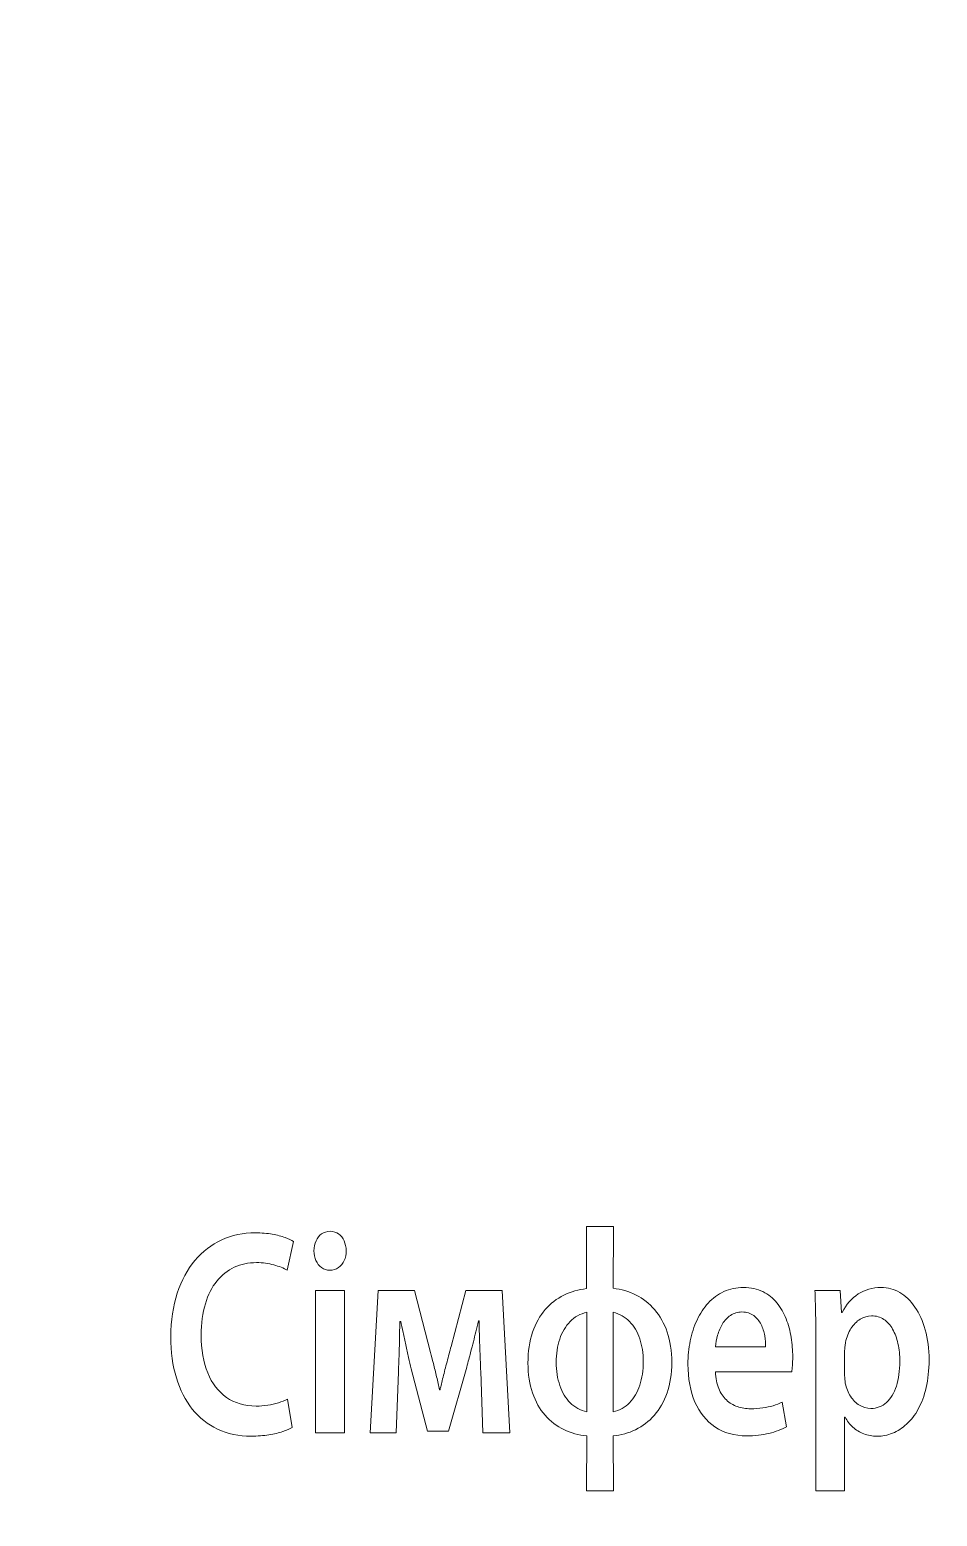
# Model space of a CAD drawing. Header units: millimetres. Extents: x -294 to 263, y -189 to 182.
# Drawn here: x 78.69 to 100.31, y -160.36 to -124.95 of the extents above; entities that cross this region are included whole.
import ezdxf

# ---------------------------------------------------------------- set-up
doc = ezdxf.new("R2010")
doc.units = ezdxf.units.MM
doc.header["$MEASUREMENT"] = 0
doc.layers.add('layer 1', color=7, linetype='Continuous')

msp = doc.modelspace()

# ---------------------------------------------------------------- linework, layer by layer
at = {"layer": 'layer 1', "color": 53, "lineweight": 9}
msp.add_open_spline([(67.0821, -107.373), (67.0821, -107.373), (67.5924, -106.9578), (67.5924, -106.9578), (67.5924, -106.9578), (67.5924, -106.9578), (66.5064, -103.6681), (66.5064, -103.6681), (66.5064, -103.6681), (66.5064, -103.6681), (68.2, -102.9972), (68.2, -102.9972), (68.2, -102.9972), (68.2, -102.9972), (69.6039, -104.1797), (69.6039, -104.1797), (69.6039, -104.1797), (69.6039, -104.1797), (76.4075, -104.3391), (76.4075, -104.3391), (76.4075, -104.3391), (76.4075, -104.3391), (78.1619, -105.9358), (78.1619, -105.9358), (78.1619, -105.9358), (78.1619, -105.9358), (80.8793, -107.7252), (80.8793, -107.7252), (80.8793, -107.7252), (80.8793, -107.7252), (85.9879, -110.055), (85.9879, -110.055), (85.9879, -110.055), (85.9879, -110.055), (92.2145, -110.4076), (92.2145, -110.4076), (92.2145, -110.4076), (92.2145, -110.4076), (94.738, -114.5917), (94.738, -114.5917), (94.738, -114.5917), (94.738, -114.5917), (96.6539, -114.5271), (96.6539, -114.5271), (96.6539, -114.5271), (96.6539, -114.5271), (98.6013, -112.9945), (98.6013, -112.9945), (98.6013, -112.9945), (98.6013, -112.9945), (99.2094, -112.8342), (99.2094, -112.8342), (99.2094, -112.8342), (99.4966, -113.5065), (100.7093, -114.0482), (100.8711, -114.5917), (100.8711, -114.5917), (100.9969, -115.1967), (100.5823, -115.8358), (100.5203, -116.4447), (100.5203, -116.4447), (100.4861, -116.8912), (100.7743, -117.4326), (100.5203, -117.7853), (100.5203, -117.7853), (100.2313, -118.1686), (99.5921, -118.039), (99.1766, -118.2952), (99.1766, -118.2952), (98.1241, -118.9657), (93.813, -123.6923), (97.4843, -122.3191), (97.4843, -122.3191), (97.9635, -122.1601), (98.2843, -121.6495), (98.6654, -121.3303), (98.6654, -121.3303), (99.6236, -120.4665), (103.4253, -116.3156), (104.8933, -116.9533), (104.8933, -116.9533), (105.4996, -117.2091), (102.4976, -119.2865), (102.3706, -119.4763), (102.3706, -119.4763), (102.0528, -120.0195), (101.6674, -121.01), (102.2109, -121.3303), (102.2109, -121.3303), (102.8495, -121.7122), (104.734, -119.4763), (105.5646, -120.3066), (105.5646, -120.3066), (106.0435, -120.786), (106.0435, -121.6495), (105.8838, -122.3191), (105.8838, -122.3191), (105.7236, -123.0541), (104.734, -123.4378), (104.734, -124.1707), (104.734, -124.1707), (104.734, -125.8326), (108.1515, -123.2445), (108.406, -123.1502), (108.406, -123.1502), (108.7591, -123.0868), (109.396, -123.5007), (109.2678, -123.8521), (109.2678, -123.8521), (108.9809, -124.4597), (107.9909, -124.4597), (107.5783, -125.0023), (107.5783, -125.0023), (107.3841, -125.2878), (107.2248, -126.0561), (107.5783, -126.0238), (107.5783, -126.0238), (108.1515, -125.992), (110.4485, -123.7573), (110.259, -125.672), (110.259, -125.672), (110.2271, -126.088), (109.2056, -126.535), (109.5881, -126.6947), (109.5881, -126.6947), (110.4188, -127.0457), (111.4399, -126.215), (112.2719, -126.535), (112.2719, -126.535), (112.8781, -126.7253), (113.069, -127.5246), (113.4526, -128.037), (113.4526, -128.037), (114.4104, -129.2803), (118.8816, -134.6473), (117.8284, -136.1153), (117.8284, -136.1153), (117.1561, -137.0102), (115.6244, -136.8505), (114.7931, -137.6166), (114.7931, -137.6166), (114.3803, -137.9998), (114.5383, -138.7672), (114.285, -139.2783), (114.285, -139.2783), (114.0909, -139.7887), (113.3575, -140.1065), (113.4526, -140.6496), (113.4526, -140.6496), (113.5146, -141.066), (114.1869, -141.3532), (114.6343, -141.3222), (114.6343, -141.3222), (116.7095, -141.0337), (115.6873, -138.3508), (115.8169, -138.4463), (115.8169, -138.4463), (117.1243, -139.5647), (117.2845, -142.7902), (119.488, -142.472), (119.488, -142.472), (119.9355, -142.438), (120.065, -141.6727), (120.5099, -141.6413), (120.5099, -141.6413), (121.1511, -141.6093), (121.8514, -141.8958), (122.363, -142.3105), (122.363, -142.3105), (122.7458, -142.6308), (122.586, -143.4612), (123.0339, -143.6532), (123.0339, -143.6532), (124.2789, -144.2281), (125.8438, -143.8755), (127.0569, -144.4817), (127.0569, -144.4817), (127.5999, -144.7703), (127.3433, -145.8891), (127.8871, -146.1758), (127.8871, -146.1758), (128.2376, -146.3658), (128.3669, -145.4731), (128.7498, -145.344), (128.7498, -145.344), (129.0693, -145.2177), (129.4198, -145.632), (129.7398, -145.505), (129.7398, -145.505), (131.753, -144.7066), (128.9423, -143.8755), (128.3979, -143.4926), (128.3979, -143.4926), (127.761, -143.0452), (127.0896, -142.5667), (126.5466, -141.9913), (126.5466, -141.9913), (125.9716, -141.3222), (125.684, -140.4273), (125.0463, -139.7887), (125.0463, -139.7887), (124.8543, -139.598), (124.3749, -139.8525), (124.2138, -139.6281), (124.2138, -139.6281), (122.9365, -138.064), (122.0439, -136.211), (120.8299, -134.5827), (120.8299, -134.5827), (120.1921, -133.6882), (119.3605, -132.9226), (118.6578, -132.0596), (118.6578, -132.0596), (116.6458, -129.6321), (114.6989, -127.1405), (112.9406, -124.5231), (112.9406, -124.5231), (112.8131, -124.331), (112.5259, -123.819), (112.1745, -123.1816), (112.1745, -123.1816), (112.1745, -123.1816), (112.5259, -122.9887), (112.5259, -122.9887), (112.5259, -122.9887), (112.5259, -122.9887), (113.2924, -123.4378), (113.2924, -123.4378), (113.2924, -123.4378), (114.0268, -124.5545), (114.8251, -125.6401), (115.6244, -126.6947), (115.6244, -126.6947), (116.8379, -128.2916), (118.3076, -129.6321), (119.488, -131.2285), (119.488, -131.2285), (122.5538, -135.2851), (124.9808, -140.5867), (129.7398, -142.9815), (129.7398, -142.9815), (132.8378, -144.5158), (133.6685, -142.9186), (136.4766, -141.8006), (136.4766, -141.8006), (136.9573, -141.6093), (137.629, -141.864), (137.9791, -141.4811), (137.9791, -141.4811), (139.0334, -140.3623), (141.0139, -133.7193), (142.8664, -134.0723), (142.8664, -134.0723), (144.2075, -134.3583), (142.4509, -136.4353), (142.6735, -136.9456), (142.6735, -136.9456), (143.2501, -138.1596), (146.4743, -139.2137), (147.7198, -139.1165), (147.7198, -139.1165), (149.7313, -138.9585), (149.8273, -135.86), (150.7523, -134.5827), (150.7523, -134.5827), (150.977, -134.265), (151.5515, -134.5827), (151.9348, -134.423), (151.9348, -134.423), (152.4774, -134.1352), (152.7969, -133.3701), (153.4348, -133.2413), (153.4348, -133.2413), (154.9061, -132.9532), (156.4694, -133.4325), (157.9719, -133.2413), (157.9719, -133.2413), (158.3543, -133.2086), (158.5774, -132.4756), (158.9607, -132.5703), (158.9607, -132.5703), (159.8869, -132.7956), (160.461, -133.7528), (161.3248, -134.0723), (161.3248, -134.0723), (161.9627, -134.3273), (163.1438, -133.6577), (164.0082, -133.9113), (164.0082, -133.9113), (164.5813, -134.0723), (164.9647, -134.6792), (165.5413, -134.7428), (165.5413, -134.7428), (166.1458, -134.839), (166.7534, -134.296), (167.3607, -134.423), (167.3607, -134.423), (167.712, -134.4871), (167.8085, -134.997), (168.0308, -135.2532), (168.0308, -135.2532), (168.5419, -135.8281), (169.149, -136.211), (169.3408, -136.6916), (169.3408, -136.6916), (169.3408, -136.6916), (169.1797, -137.5838), (169.1797, -137.5838), (169.1797, -137.5838), (169.0845, -137.744), (168.9257, -137.9352), (168.7332, -138.1277), (168.7332, -138.1277), (167.296, -139.4062), (164.6464, -137.0421), (163.8475, -138.7986), (163.8475, -138.7986), (163.5922, -139.3086), (164.9647, -139.7887), (164.6799, -140.2986), (164.6799, -140.2986), (164.3587, -140.9381), (163.1438, -140.4273), (162.6659, -140.9703), (162.6659, -140.9703), (162.0259, -141.7037), (163.0492, -143.0757), (163.0159, -143.8112), (163.0159, -143.8112), (162.9854, -144.4516), (162.5057, -145.0261), (162.5057, -145.6638), (162.5057, -145.6638), (162.5057, -146.7503), (162.6357, -147.8687), (163.0159, -148.8587), (163.0159, -148.8587), (163.2089, -149.432), (164.3587, -149.624), (164.1984, -150.1985), (164.1984, -150.1985), (163.8475, -151.4142), (162.8889, -152.4671), (161.8343, -153.0738), (161.8343, -153.0738), (161.1337, -153.4576), (160.2388, -152.6573), (159.4714, -152.881), (159.4714, -152.881), (158.6424, -153.1376), (158.1631, -154.1905), (157.3005, -154.4148), (157.3005, -154.4148), (156.4694, -154.6047), (155.6085, -154.1595), (154.7783, -154.0638), (154.7783, -154.0638), (153.979, -153.9997), (150.4021, -153.5846), (149.7313, -153.9041), (149.7313, -153.9041), (149.0306, -154.2555), (148.773, -155.2447), (148.0715, -155.5956), (148.0715, -155.5956), (147.2404, -155.9483), (146.2194, -155.6607), (145.3555, -155.9165), (145.3555, -155.9165), (144.7824, -156.1068), (144.3363, -157.2881), (143.8534, -156.9388), (143.8534, -156.9388), (143.0573, -156.3307), (143.4724, -154.8622), (142.8664, -154.0638), (142.8664, -154.0638), (141.525, -152.3387), (136.1593, -150.9345), (134.1159, -151.381), (134.1159, -151.381), (132.9015, -151.6682), (128.143, -154.7343), (128.9099, -156.2675), (128.9099, -156.2675), (129.133, -156.6826), (130.154, -156.6197), (130.0916, -157.0968), (130.0916, -157.0968), (130.027, -157.5775), (129.1011, -157.2881), (128.7498, -157.608), (128.7498, -157.608), (127.6951, -158.5662), (128.7841, -159.4593), (128.5581, -159.7806), (128.5581, -159.7806), (127.8561, -160.8335), (126.3545, -157.4805), (124.535, -159.4593), (124.535, -159.4593), (124.1501, -159.8762), (124.3749, -160.6418), (124.0223, -161.1211), (124.0223, -161.1211), (123.353, -162.1431), (121.3729, -162.3028), (121.0215, -162.9733), (121.0215, -162.9733), (120.6064, -163.7717), (121.1175, -164.795), (120.8299, -165.6571), (120.8299, -165.6571), (120.4143, -166.9653), (119.3938, -168.532), (117.8284, -167.669), (117.8284, -167.669), (117.4446, -167.4773), (117.638, -166.7737), (117.3168, -166.5187), (117.3168, -166.5187), (117.0299, -166.2621), (114.8251, -165.5911), (114.4754, -165.6571), (114.4754, -165.6571), (113.6129, -165.8168), (112.9105, -166.4227), (112.1113, -166.6785), (112.1113, -166.6785), (111.5058, -166.8697), (110.8649, -166.8387), (110.259, -166.999), (110.259, -166.999), (109.7479, -167.1573), (109.2678, -167.4773), (108.7591, -167.669), (108.7591, -167.669), (108.0869, -167.9247), (107.3523, -168.02), (106.7459, -168.3391), (106.7459, -168.3391), (106.0435, -168.6896), (105.5969, -169.3932), (104.8933, -169.6796), (104.8933, -169.6796), (102.4034, -170.798), (99.6571, -170.8298), (97.4843, -172.8745), (97.4843, -172.8745), (97.0371, -173.3202), (97.4523, -174.1182), (97.3253, -174.7253), (97.3253, -174.7253), (96.9093, -176.5771), (95.8236, -177.2171), (95.1523, -178.782), (95.1523, -178.782), (94.8328, -179.484), (95.281, -180.6328), (94.6424, -181.1135), (94.6424, -181.1135), (94.0353, -181.5605), (93.1744, -180.6015), (92.4703, -180.7943), (92.4703, -180.7943), (92.3428, -180.7943), (92.565, -182.6147), (91.7994, -183.1246), (91.7994, -183.1246), (91.0018, -183.6366), (89.9153, -183.3493), (89.0855, -183.7963), (89.0855, -183.7963), (88.8624, -183.9561), (89.244, -184.4031), (89.0855, -184.6581), (89.0855, -184.6581), (88.6711, -185.2971), (88.1265, -185.9676), (87.4245, -186.3186), (87.4245, -186.3186), (87.0089, -186.5421), (86.4354, -185.9051), (86.0826, -186.1592), (86.0826, -186.1592), (85.6046, -186.478), (85.9229, -187.5007), (85.4139, -187.6596), (85.4139, -187.6596), (84.8368, -187.8521), (84.4544, -186.7023), (83.8795, -186.8293), (83.8795, -186.8293), (83.4338, -186.9568), (83.8473, -188.0106), (83.4006, -188.1721), (83.4006, -188.1721), (82.442, -188.5226), (81.3569, -188.0428), (80.3668, -188.1721), (80.3668, -188.1721), (79.44, -188.2672), (78.5788, -188.713), (77.6853, -188.8417), (77.6853, -188.8417), (74.5864, -189.2568), (71.9676, -188.2672), (70.4669, -185.4875), (70.4669, -185.4875), (70.2451, -185.071), (70.531, -184.3695), (70.1151, -184.1477), (70.1151, -184.1477), (68.7745, -183.445), (67.0506, -184.4992), (66.0908, -184.1477), (66.0908, -184.1477), (65.58, -183.9561), (65.3255, -183.3178), (64.9091, -182.9656), (64.9091, -182.9656), (64.4953, -182.6466), (63.8566, -182.551), (63.5685, -182.1336), (63.5685, -182.1336), (63.0888, -181.4335), (62.5453, -180.6015), (62.7383, -179.7716), (62.7383, -179.7716), (62.8015, -179.3251), (63.4424, -180.5053), (63.888, -180.4425), (63.888, -180.4425), (64.1761, -180.4111), (63.7283, -179.8038), (63.888, -179.6131), (63.888, -179.6131), (64.5289, -178.9112), (65.996, -178.8462), (66.763, -178.27), (66.763, -178.27), (68.9343, -176.5466), (66.6656, -173.4176), (66.9219, -171.3725), (66.9219, -171.3725), (67.0506, -170.3497), (67.5614, -169.3932), (68.1031, -168.532), (68.1031, -168.532), (68.423, -168.02), (69.349, -167.9247), (69.4454, -167.3491), (69.4454, -167.3491), (69.7636, -165.2398), (69.7013, -163.038), (69.2848, -160.961), (69.2848, -160.961), (68.5195, -157.2265), (65.6131, -153.84), (62.0678, -152.5622), (62.0678, -152.5622), (61.2689, -152.2763), (60.343, -152.4671), (59.545, -152.7211), (59.545, -152.7211), (58.8724, -152.9463), (58.5223, -153.8085), (57.8523, -153.9041), (57.8523, -153.9041), (57.0534, -154.032), (53.6363, -152.1802), (52.9666, -151.7311), (52.9666, -151.7311), (50.8582, -150.2316), (49.9315, -147.8041), (47.7602, -146.1758), (47.7602, -146.1758), (47.091, -145.6638), (46.5781, -144.8022), (45.7484, -144.6742), (45.7484, -144.6742), (43.9905, -144.3875), (40.2556, -144.5158), (38.691, -145.6638), (38.691, -145.6638), (38.0205, -146.2065), (37.7001, -147.2611), (36.869, -147.5168), (36.869, -147.5168), (35.7837, -147.8687), (32.0799, -146.1758), (31.313, -145.505), (31.313, -145.505), (31.058, -145.281), (31.7616, -144.8336), (31.632, -144.4817), (31.632, -144.4817), (31.5041, -143.9702), (30.4189, -143.6532), (30.6432, -143.143), (30.6432, -143.143), (31.8891, -140.3623), (35.4966, -139.0536), (37.8586, -137.456), (37.8586, -137.456), (38.7547, -136.8505), (39.3289, -135.5736), (40.3835, -135.4135), (40.3835, -135.4135), (40.9587, -135.3497), (40.6707, -136.8186), (41.2132, -136.9456), (41.2132, -136.9456), (41.7564, -137.0731), (42.3945, -136.4685), (42.5547, -135.9242), (42.5547, -135.9242), (42.7774, -135.2851), (41.8217, -134.4545), (42.2351, -133.9113), (42.2351, -133.9113), (43.3859, -132.315), (45.1101, -131.1342), (46.7702, -130.0468), (46.7702, -130.0468), (48.3666, -128.9926), (50.698, -128.9926), (51.9757, -127.5246), (51.9757, -127.5246), (52.9999, -126.3743), (52.1674, -124.3005), (52.9666, -122.9887), (52.9666, -122.9887), (53.253, -122.5752), (53.477, -126.2787), (55.3288, -126.0238), (55.3288, -126.0238), (56.9251, -125.8007), (58.3949, -124.9382), (59.7053, -124.0123), (59.7053, -124.0123), (60.5024, -123.4378), (60.7578, -122.2575), (61.5574, -121.6495), (61.5574, -121.6495), (62.0988, -121.233), (62.8658, -121.1382), (63.5685, -121.1382), (63.5685, -121.1382), (64.1439, -121.1382), (64.6865, -121.776), (65.2295, -121.6495), (65.2295, -121.6495), (65.8664, -121.5206), (66.4435, -119.6366), (67.5924, -119.4763), (67.5924, -119.4763), (68.3908, -119.3493), (69.2203, -120.5), (69.9553, -120.1491), (69.9553, -120.1491), (70.4984, -119.8915), (69.8274, -118.8382), (70.1151, -118.2952), (70.1151, -118.2952), (70.2749, -118.008), (73.1175, -116.8577), (72.4775, -116.4447), (72.4775, -116.4447), (71.4879, -115.8048), (70.1151, -116.1235), (68.9343, -116.1235), (68.9343, -116.1235), (68.5195, -116.1235), (67.8474, -116.8577), (67.7535, -116.4447), (67.7535, -116.4447), (67.4013, -114.5593), (68.1031, -112.6422), (67.9443, -110.7276), (67.9443, -110.7276), (67.8818, -110.2475), (67.5614, -109.1622), (67.0506, -108.2673), (67.0506, -108.2673), (67.0506, -108.2673), (67.0821, -107.373), (67.0821, -107.373)], degree=3, knots=[0, 0, 0, 0, 0.0057803, 0.0057803, 0.0057803, 0.0057803, 0.0115607, 0.0115607, 0.0115607, 0.0115607, 0.017341, 0.017341, 0.017341, 0.017341, 0.0231214, 0.0231214, 0.0231214, 0.0231214, 0.0289017, 0.0289017, 0.0289017, 0.0289017, 0.0346821, 0.0346821, 0.0346821, 0.0346821, 0.0404624, 0.0404624, 0.0404624, 0.0404624, 0.0462428, 0.0462428, 0.0462428, 0.0462428, 0.0520231, 0.0520231, 0.0520231, 0.0520231, 0.0578035, 0.0578035, 0.0578035, 0.0578035, 0.0635838, 0.0635838, 0.0635838, 0.0635838, 0.0693642, 0.0693642, 0.0693642, 0.0693642, 0.0751445, 0.0751445, 0.0751445, 0.0751445, 0.0809249, 0.0809249, 0.0809249, 0.0809249, 0.0867052, 0.0867052, 0.0867052, 0.0867052, 0.0924855, 0.0924855, 0.0924855, 0.0924855, 0.0982659, 0.0982659, 0.0982659, 0.0982659, 0.1040462, 0.1040462, 0.1040462, 0.1040462, 0.1098266, 0.1098266, 0.1098266, 0.1098266, 0.1156069, 0.1156069, 0.1156069, 0.1156069, 0.1213873, 0.1213873, 0.1213873, 0.1213873, 0.1271676, 0.1271676, 0.1271676, 0.1271676, 0.132948, 0.132948, 0.132948, 0.132948, 0.1387283, 0.1387283, 0.1387283, 0.1387283, 0.1445087, 0.1445087, 0.1445087, 0.1445087, 0.150289, 0.150289, 0.150289, 0.150289, 0.1560694, 0.1560694, 0.1560694, 0.1560694, 0.1618497, 0.1618497, 0.1618497, 0.1618497, 0.1676301, 0.1676301, 0.1676301, 0.1676301, 0.1734104, 0.1734104, 0.1734104, 0.1734104, 0.1791908, 0.1791908, 0.1791908, 0.1791908, 0.1849711, 0.1849711, 0.1849711, 0.1849711, 0.1907514, 0.1907514, 0.1907514, 0.1907514, 0.1965318, 0.1965318, 0.1965318, 0.1965318, 0.2023121, 0.2023121, 0.2023121, 0.2023121, 0.2080925, 0.2080925, 0.2080925, 0.2080925, 0.2138728, 0.2138728, 0.2138728, 0.2138728, 0.2196532, 0.2196532, 0.2196532, 0.2196532, 0.2254335, 0.2254335, 0.2254335, 0.2254335, 0.2312139, 0.2312139, 0.2312139, 0.2312139, 0.2369942, 0.2369942, 0.2369942, 0.2369942, 0.2427746, 0.2427746, 0.2427746, 0.2427746, 0.2485549, 0.2485549, 0.2485549, 0.2485549, 0.2543353, 0.2543353, 0.2543353, 0.2543353, 0.2601156, 0.2601156, 0.2601156, 0.2601156, 0.265896, 0.265896, 0.265896, 0.265896, 0.2716763, 0.2716763, 0.2716763, 0.2716763, 0.2774566, 0.2774566, 0.2774566, 0.2774566, 0.283237, 0.283237, 0.283237, 0.283237, 0.2890173, 0.2890173, 0.2890173, 0.2890173, 0.2947977, 0.2947977, 0.2947977, 0.2947977, 0.300578, 0.300578, 0.300578, 0.300578, 0.3063584, 0.3063584, 0.3063584, 0.3063584, 0.3121387, 0.3121387, 0.3121387, 0.3121387, 0.3179191, 0.3179191, 0.3179191, 0.3179191, 0.3236994, 0.3236994, 0.3236994, 0.3236994, 0.3294798, 0.3294798, 0.3294798, 0.3294798, 0.3352601, 0.3352601, 0.3352601, 0.3352601, 0.3410405, 0.3410405, 0.3410405, 0.3410405, 0.3468208, 0.3468208, 0.3468208, 0.3468208, 0.3526012, 0.3526012, 0.3526012, 0.3526012, 0.3583815, 0.3583815, 0.3583815, 0.3583815, 0.3641618, 0.3641618, 0.3641618, 0.3641618, 0.3699422, 0.3699422, 0.3699422, 0.3699422, 0.3757225, 0.3757225, 0.3757225, 0.3757225, 0.3815029, 0.3815029, 0.3815029, 0.3815029, 0.3872832, 0.3872832, 0.3872832, 0.3872832, 0.3930636, 0.3930636, 0.3930636, 0.3930636, 0.3988439, 0.3988439, 0.3988439, 0.3988439, 0.4046243, 0.4046243, 0.4046243, 0.4046243, 0.4104046, 0.4104046, 0.4104046, 0.4104046, 0.416185, 0.416185, 0.416185, 0.416185, 0.4219653, 0.4219653, 0.4219653, 0.4219653, 0.4277457, 0.4277457, 0.4277457, 0.4277457, 0.433526, 0.433526, 0.433526, 0.433526, 0.4393064, 0.4393064, 0.4393064, 0.4393064, 0.4450867, 0.4450867, 0.4450867, 0.4450867, 0.4508671, 0.4508671, 0.4508671, 0.4508671, 0.4566474, 0.4566474, 0.4566474, 0.4566474, 0.4624277, 0.4624277, 0.4624277, 0.4624277, 0.4682081, 0.4682081, 0.4682081, 0.4682081, 0.4739884, 0.4739884, 0.4739884, 0.4739884, 0.4797688, 0.4797688, 0.4797688, 0.4797688, 0.4855491, 0.4855491, 0.4855491, 0.4855491, 0.4913295, 0.4913295, 0.4913295, 0.4913295, 0.4971098, 0.4971098, 0.4971098, 0.4971098, 0.5028902, 0.5028902, 0.5028902, 0.5028902, 0.5086705, 0.5086705, 0.5086705, 0.5086705, 0.5144509, 0.5144509, 0.5144509, 0.5144509, 0.5202312, 0.5202312, 0.5202312, 0.5202312, 0.5260116, 0.5260116, 0.5260116, 0.5260116, 0.5317919, 0.5317919, 0.5317919, 0.5317919, 0.5375723, 0.5375723, 0.5375723, 0.5375723, 0.5433526, 0.5433526, 0.5433526, 0.5433526, 0.5491329, 0.5491329, 0.5491329, 0.5491329, 0.5549133, 0.5549133, 0.5549133, 0.5549133, 0.5606936, 0.5606936, 0.5606936, 0.5606936, 0.566474, 0.566474, 0.566474, 0.566474, 0.5722543, 0.5722543, 0.5722543, 0.5722543, 0.5780347, 0.5780347, 0.5780347, 0.5780347, 0.583815, 0.583815, 0.583815, 0.583815, 0.5895954, 0.5895954, 0.5895954, 0.5895954, 0.5953757, 0.5953757, 0.5953757, 0.5953757, 0.6011561, 0.6011561, 0.6011561, 0.6011561, 0.6069364, 0.6069364, 0.6069364, 0.6069364, 0.6127168, 0.6127168, 0.6127168, 0.6127168, 0.6184971, 0.6184971, 0.6184971, 0.6184971, 0.6242775, 0.6242775, 0.6242775, 0.6242775, 0.6300578, 0.6300578, 0.6300578, 0.6300578, 0.6358382, 0.6358382, 0.6358382, 0.6358382, 0.6416185, 0.6416185, 0.6416185, 0.6416185, 0.6473988, 0.6473988, 0.6473988, 0.6473988, 0.6531792, 0.6531792, 0.6531792, 0.6531792, 0.6589595, 0.6589595, 0.6589595, 0.6589595, 0.6647399, 0.6647399, 0.6647399, 0.6647399, 0.6705202, 0.6705202, 0.6705202, 0.6705202, 0.6763006, 0.6763006, 0.6763006, 0.6763006, 0.6820809, 0.6820809, 0.6820809, 0.6820809, 0.6878613, 0.6878613, 0.6878613, 0.6878613, 0.6936416, 0.6936416, 0.6936416, 0.6936416, 0.699422, 0.699422, 0.699422, 0.699422, 0.7052023, 0.7052023, 0.7052023, 0.7052023, 0.7109827, 0.7109827, 0.7109827, 0.7109827, 0.716763, 0.716763, 0.716763, 0.716763, 0.7225434, 0.7225434, 0.7225434, 0.7225434, 0.7283237, 0.7283237, 0.7283237, 0.7283237, 0.734104, 0.734104, 0.734104, 0.734104, 0.7398844, 0.7398844, 0.7398844, 0.7398844, 0.7456647, 0.7456647, 0.7456647, 0.7456647, 0.7514451, 0.7514451, 0.7514451, 0.7514451, 0.7572254, 0.7572254, 0.7572254, 0.7572254, 0.7630058, 0.7630058, 0.7630058, 0.7630058, 0.7687861, 0.7687861, 0.7687861, 0.7687861, 0.7745665, 0.7745665, 0.7745665, 0.7745665, 0.7803468, 0.7803468, 0.7803468, 0.7803468, 0.7861272, 0.7861272, 0.7861272, 0.7861272, 0.7919075, 0.7919075, 0.7919075, 0.7919075, 0.7976879, 0.7976879, 0.7976879, 0.7976879, 0.8034682, 0.8034682, 0.8034682, 0.8034682, 0.8092486, 0.8092486, 0.8092486, 0.8092486, 0.8150289, 0.8150289, 0.8150289, 0.8150289, 0.8208092, 0.8208092, 0.8208092, 0.8208092, 0.8265896, 0.8265896, 0.8265896, 0.8265896, 0.8323699, 0.8323699, 0.8323699, 0.8323699, 0.8381503, 0.8381503, 0.8381503, 0.8381503, 0.8439306, 0.8439306, 0.8439306, 0.8439306, 0.849711, 0.849711, 0.849711, 0.849711, 0.8554913, 0.8554913, 0.8554913, 0.8554913, 0.8612717, 0.8612717, 0.8612717, 0.8612717, 0.867052, 0.867052, 0.867052, 0.867052, 0.8728324, 0.8728324, 0.8728324, 0.8728324, 0.8786127, 0.8786127, 0.8786127, 0.8786127, 0.8843931, 0.8843931, 0.8843931, 0.8843931, 0.8901734, 0.8901734, 0.8901734, 0.8901734, 0.8959538, 0.8959538, 0.8959538, 0.8959538, 0.9017341, 0.9017341, 0.9017341, 0.9017341, 0.9075145, 0.9075145, 0.9075145, 0.9075145, 0.9132948, 0.9132948, 0.9132948, 0.9132948, 0.9190751, 0.9190751, 0.9190751, 0.9190751, 0.9248555, 0.9248555, 0.9248555, 0.9248555, 0.9306358, 0.9306358, 0.9306358, 0.9306358, 0.9364162, 0.9364162, 0.9364162, 0.9364162, 0.9421965, 0.9421965, 0.9421965, 0.9421965, 0.9479769, 0.9479769, 0.9479769, 0.9479769, 0.9537572, 0.9537572, 0.9537572, 0.9537572, 0.9595376, 0.9595376, 0.9595376, 0.9595376, 0.9653179, 0.9653179, 0.9653179, 0.9653179, 0.9710983, 0.9710983, 0.9710983, 0.9710983, 0.9768786, 0.9768786, 0.9768786, 0.9768786, 0.982659, 0.982659, 0.982659, 0.982659, 0.9884393, 0.9884393, 0.9884393, 0.9884393, 1, 1, 1, 1], dxfattribs=at)
at = {"layer": 'layer 1', "color": 250, "lineweight": 9}
for points, knots in [([(84.8321, -157.5692), (84.7699, -157.6017), (84.6984, -157.6307), (84.6176, -157.6563), (84.6176, -157.6563), (84.5369, -157.6807), (84.4505, -157.7003), (84.3595, -157.7143), (84.3595, -157.7143), (84.2686, -157.7295), (84.1776, -157.7363), (84.0858, -157.7363), (84.0858, -157.7363), (83.8081, -157.7352), (83.5724, -157.6656), (83.3774, -157.5286), (83.3774, -157.5286), (83.1824, -157.3917), (83.0339, -157.1967), (82.9318, -156.9437), (82.9318, -156.9437), (82.8286, -156.692), (82.7775, -156.3913), (82.7766, -156.0443), (82.7766, -156.0443), (82.7775, -155.7623), (82.81, -155.514), (82.875, -155.2982), (82.875, -155.2982), (82.9391, -155.0835), (83.0301, -154.9036), (83.148, -154.7573), (83.148, -154.7573), (83.265, -154.6123), (83.4043, -154.5021), (83.5639, -154.429), (83.5639, -154.429), (83.7236, -154.3547), (83.9, -154.3176), (84.0913, -154.3176), (84.0913, -154.3176), (84.2444, -154.3187), (84.3838, -154.3372), (84.5073, -154.371), (84.5073, -154.371), (84.6306, -154.4057), (84.7374, -154.4487), (84.8265, -154.4986), (84.8265, -154.4986), (84.8265, -154.4986), (84.9714, -153.8162), (84.9714, -153.8162), (84.9714, -153.8162), (84.9249, -153.7848), (84.859, -153.7536), (84.7745, -153.7222), (84.7745, -153.7222), (84.69, -153.6897), (84.5879, -153.663), (84.4683, -153.641), (84.4683, -153.641), (84.3494, -153.619), (84.2139, -153.6085), (84.0634, -153.6073), (84.0634, -153.6073), (83.7746, -153.6085), (83.5091, -153.6642), (83.265, -153.7767), (83.265, -153.7767), (83.0209, -153.8893), (82.8091, -154.053), (82.6281, -154.2665), (82.6281, -154.2665), (82.4461, -154.4812), (82.3059, -154.7411), (82.2056, -155.0463), (82.2056, -155.0463), (82.1054, -155.3527), (82.0544, -155.6986), (82.0525, -156.0861), (82.0525, -156.0861), (82.0534, -156.4458), (82.097, -156.7708), (82.1844, -157.061), (82.1844, -157.061), (82.2716, -157.3511), (82.3979, -157.6006), (82.564, -157.8072), (82.564, -157.8072), (82.7294, -158.0148), (82.9299, -158.1738), (83.1665, -158.2853), (83.1665, -158.2853), (83.4024, -158.3967), (83.6698, -158.4523), (83.9688, -158.4536), (83.9688, -158.4536), (84.1219, -158.4523), (84.2611, -158.4423), (84.3884, -158.4211), (84.3884, -158.4211), (84.5155, -158.4002), (84.626, -158.3735), (84.7208, -158.3421), (84.7208, -158.3421), (84.8145, -158.3108), (84.8888, -158.2783), (84.9435, -158.2447), (84.9435, -158.2447), (84.9435, -158.2447), (84.8321, -157.5692), (84.8321, -157.5692)], [0, 0, 0, 0, 0.0344828, 0.0344828, 0.0344828, 0.0344828, 0.0689655, 0.0689655, 0.0689655, 0.0689655, 0.1034483, 0.1034483, 0.1034483, 0.1034483, 0.137931, 0.137931, 0.137931, 0.137931, 0.1724138, 0.1724138, 0.1724138, 0.1724138, 0.2068966, 0.2068966, 0.2068966, 0.2068966, 0.2413793, 0.2413793, 0.2413793, 0.2413793, 0.2758621, 0.2758621, 0.2758621, 0.2758621, 0.3103448, 0.3103448, 0.3103448, 0.3103448, 0.3448276, 0.3448276, 0.3448276, 0.3448276, 0.3793103, 0.3793103, 0.3793103, 0.3793103, 0.4137931, 0.4137931, 0.4137931, 0.4137931, 0.4482759, 0.4482759, 0.4482759, 0.4482759, 0.4827586, 0.4827586, 0.4827586, 0.4827586, 0.5172414, 0.5172414, 0.5172414, 0.5172414, 0.5517241, 0.5517241, 0.5517241, 0.5517241, 0.5862069, 0.5862069, 0.5862069, 0.5862069, 0.6206897, 0.6206897, 0.6206897, 0.6206897, 0.6551724, 0.6551724, 0.6551724, 0.6551724, 0.6896552, 0.6896552, 0.6896552, 0.6896552, 0.7241379, 0.7241379, 0.7241379, 0.7241379, 0.7586207, 0.7586207, 0.7586207, 0.7586207, 0.7931034, 0.7931034, 0.7931034, 0.7931034, 0.8275862, 0.8275862, 0.8275862, 0.8275862, 0.862069, 0.862069, 0.862069, 0.862069, 0.8965517, 0.8965517, 0.8965517, 0.8965517, 0.9310345, 0.9310345, 0.9310345, 0.9310345, 1, 1, 1, 1]), ([(85.8459, -153.5726), (85.7689, -153.5738), (85.702, -153.5947), (85.6444, -153.6341), (85.6444, -153.6341), (85.5879, -153.6747), (85.5424, -153.7305), (85.5109, -153.8001), (85.5109, -153.8001), (85.4784, -153.8708), (85.4625, -153.9498), (85.4616, -154.0391), (85.4616, -154.0391), (85.4625, -154.1238), (85.4784, -154.2005), (85.5089, -154.2701), (85.5089, -154.2701), (85.5405, -154.3386), (85.5841, -154.3941), (85.6408, -154.4348), (85.6408, -154.4348), (85.6974, -154.4766), (85.7641, -154.4976), (85.8404, -154.4987), (85.8404, -154.4987), (85.9203, -154.4976), (85.9899, -154.4766), (86.0484, -154.4348), (86.0484, -154.4348), (86.1059, -154.3942), (86.1504, -154.3386), (86.182, -154.2701), (86.182, -154.2701), (86.2136, -154.2005), (86.2304, -154.1238), (86.2304, -154.0391), (86.2304, -154.0391), (86.2279, -153.9498), (86.2118, -153.8708), (86.1801, -153.8001), (86.1801, -153.8001), (86.1486, -153.7305), (86.1049, -153.6747), (86.0484, -153.6341), (86.0484, -153.6341), (85.9918, -153.5947), (85.9239, -153.5738), (85.8459, -153.5726)], [0, 0, 0, 0, 0.0769231, 0.0769231, 0.0769231, 0.0769231, 0.1538462, 0.1538462, 0.1538462, 0.1538462, 0.2307692, 0.2307692, 0.2307692, 0.2307692, 0.3076923, 0.3076923, 0.3076923, 0.3076923, 0.3846154, 0.3846154, 0.3846154, 0.3846154, 0.4615385, 0.4615385, 0.4615385, 0.4615385, 0.5384615, 0.5384615, 0.5384615, 0.5384615, 0.6153846, 0.6153846, 0.6153846, 0.6153846, 0.6923077, 0.6923077, 0.6923077, 0.6923077, 0.7692308, 0.7692308, 0.7692308, 0.7692308, 0.8461538, 0.8461538, 0.8461538, 0.8461538, 1, 1, 1, 1]), ([(91.9511, -153.4612), (91.9511, -153.4612), (91.9561, -154.9373), (91.9561, -154.9373), (91.9561, -154.9373), (91.763, -154.9582), (91.582, -155.0105), (91.413, -155.0928), (91.413, -155.0928), (91.245, -155.1765), (91.0964, -155.2913), (90.9693, -155.4387), (90.9693, -155.4387), (90.8411, -155.5861), (90.7409, -155.7648), (90.6684, -155.9772), (90.6684, -155.9772), (90.596, -156.1896), (90.5589, -156.4345), (90.558, -156.713), (90.558, -156.713), (90.5589, -156.9798), (90.596, -157.2166), (90.6675, -157.4232), (90.6675, -157.4232), (90.7399, -157.6308), (90.8394, -157.8073), (90.9674, -157.9535), (90.9674, -157.9535), (91.0955, -158.0986), (91.2441, -158.2135), (91.413, -158.2958), (91.413, -158.2958), (91.5829, -158.3795), (91.7659, -158.4293), (91.9618, -158.4467), (91.9618, -158.4467), (91.9618, -158.4467), (91.9505, -159.7557), (91.9505, -159.7557), (91.9505, -159.7557), (91.9505, -159.7557), (92.5966, -159.7557), (92.5966, -159.7557), (92.5966, -159.7557), (92.5966, -159.7557), (92.5854, -158.4467), (92.5854, -158.4467), (92.5854, -158.4467), (92.7766, -158.4293), (92.9558, -158.3795), (93.1239, -158.2982), (93.1239, -158.2982), (93.2919, -158.2158), (93.4395, -158.1021), (93.5686, -157.9558), (93.5686, -157.9558), (93.6976, -157.8096), (93.7988, -157.6308), (93.8721, -157.4208), (93.8721, -157.4208), (93.9446, -157.2096), (93.9826, -156.9671), (93.9836, -156.6921), (93.9836, -156.6921), (93.9826, -156.424), (93.9464, -156.185), (93.8749, -155.976), (93.8749, -155.976), (93.8035, -155.7671), (93.7041, -155.5885), (93.5769, -155.4398), (93.5769, -155.4398), (93.4496, -155.2925), (93.3021, -155.1752), (93.1331, -155.0906), (93.1331, -155.0906), (92.9641, -155.0047), (92.7813, -154.9513), (92.5854, -154.9305), (92.5854, -154.9305), (92.5854, -154.9305), (92.5966, -153.4612), (92.5966, -153.4612), (92.5966, -153.4612), (92.5966, -153.4612), (91.9505, -153.4612), (91.9505, -153.4612), (91.9505, -153.4612), (91.9505, -153.4612), (91.9511, -153.4612), (91.9511, -153.4612)], [0, 0, 0, 0, 0.0416667, 0.0416667, 0.0416667, 0.0416667, 0.0833333, 0.0833333, 0.0833333, 0.0833333, 0.125, 0.125, 0.125, 0.125, 0.1666667, 0.1666667, 0.1666667, 0.1666667, 0.2083333, 0.2083333, 0.2083333, 0.2083333, 0.25, 0.25, 0.25, 0.25, 0.2916667, 0.2916667, 0.2916667, 0.2916667, 0.3333333, 0.3333333, 0.3333333, 0.3333333, 0.375, 0.375, 0.375, 0.375, 0.4166667, 0.4166667, 0.4166667, 0.4166667, 0.4583333, 0.4583333, 0.4583333, 0.4583333, 0.5, 0.5, 0.5, 0.5, 0.5416667, 0.5416667, 0.5416667, 0.5416667, 0.5833333, 0.5833333, 0.5833333, 0.5833333, 0.625, 0.625, 0.625, 0.625, 0.6666667, 0.6666667, 0.6666667, 0.6666667, 0.7083333, 0.7083333, 0.7083333, 0.7083333, 0.75, 0.75, 0.75, 0.75, 0.7916667, 0.7916667, 0.7916667, 0.7916667, 0.8333333, 0.8333333, 0.8333333, 0.8333333, 0.875, 0.875, 0.875, 0.875, 0.9166667, 0.9166667, 0.9166667, 0.9166667, 1, 1, 1, 1]), ([(86.1858, -158.377), (86.1858, -158.377), (86.1858, -154.986), (86.1858, -154.986), (86.1858, -154.986), (86.1858, -154.986), (85.5005, -154.986), (85.5005, -154.986), (85.5005, -154.986), (85.5005, -154.986), (85.5005, -158.377), (85.5005, -158.377), (85.5005, -158.377), (85.5005, -158.377), (86.1858, -158.377), (86.1858, -158.377)], [0, 0, 0, 0, 0.2, 0.2, 0.2, 0.2, 0.4, 0.4, 0.4, 0.4, 0.6, 0.6, 0.6, 0.6, 1, 1, 1, 1]), ([(86.7984, -158.377), (86.7984, -158.377), (87.4168, -158.377), (87.4168, -158.377), (87.4168, -158.377), (87.4168, -158.377), (87.4724, -156.9217), (87.4724, -156.9217), (87.4724, -156.9217), (87.4774, -156.8115), (87.4824, -156.6896), (87.4874, -156.5561), (87.4874, -156.5561), (87.4924, -156.4238), (87.4961, -156.2857), (87.4986, -156.1418), (87.4986, -156.1418), (87.5011, -155.9991), (87.5049, -155.8575), (87.5061, -155.7171), (87.5061, -155.7171), (87.5061, -155.7171), (87.5284, -155.7171), (87.5284, -155.7171), (87.5284, -155.7171), (87.5451, -155.796), (87.5636, -155.8842), (87.5841, -155.9806), (87.5841, -155.9806), (87.6046, -156.0768), (87.625, -156.1755), (87.6473, -156.2788), (87.6473, -156.2788), (87.6686, -156.381), (87.69, -156.4807), (87.7123, -156.5782), (87.7123, -156.5782), (87.7336, -156.6745), (87.7541, -156.7638), (87.7735, -156.8451), (87.7735, -156.8451), (87.7735, -156.8451), (88.169, -158.3352), (88.169, -158.3352), (88.169, -158.3352), (88.169, -158.3352), (88.6648, -158.3352), (88.6648, -158.3352), (88.6648, -158.3352), (88.6648, -158.3352), (89.0993, -156.8103), (89.0993, -156.8103), (89.0993, -156.8103), (89.1355, -156.678), (89.1661, -156.5631), (89.1911, -156.4656), (89.1911, -156.4656), (89.2171, -156.3693), (89.2395, -156.2811), (89.2599, -156.2022), (89.2599, -156.2022), (89.2794, -156.1232), (89.2989, -156.0443), (89.3175, -155.9655), (89.3175, -155.9655), (89.336, -155.8866), (89.3555, -155.7995), (89.3778, -155.7032), (89.3778, -155.7032), (89.3778, -155.7032), (89.3945, -155.7032), (89.3945, -155.7032), (89.3945, -155.7032), (89.3958, -155.839), (89.3995, -155.9782), (89.4045, -156.1198), (89.4045, -156.1198), (89.4095, -156.2626), (89.4133, -156.4006), (89.4195, -156.5341), (89.4195, -156.5341), (89.4245, -156.6687), (89.4295, -156.7906), (89.4334, -156.9008), (89.4334, -156.9008), (89.4334, -156.9008), (89.4835, -158.377), (89.4835, -158.377), (89.4835, -158.377), (89.4835, -158.377), (90.1241, -158.377), (90.1241, -158.377), (90.1241, -158.377), (90.1241, -158.377), (89.9459, -154.986), (89.9459, -154.986), (89.9459, -154.986), (89.9459, -154.986), (89.0825, -154.986), (89.0825, -154.986), (89.0825, -154.986), (89.0825, -154.986), (88.726, -156.316), (88.726, -156.316), (88.726, -156.316), (88.6953, -156.432), (88.6638, -156.5527), (88.6313, -156.6803), (88.6313, -156.6803), (88.5979, -156.808), (88.5663, -156.9298), (88.5375, -157.0471), (88.5375, -157.0471), (88.5078, -157.1631), (88.4836, -157.2628), (88.4641, -157.3465), (88.4641, -157.3465), (88.4641, -157.3465), (88.4529, -157.3465), (88.4529, -157.3465), (88.4529, -157.3465), (88.4324, -157.2501), (88.4093, -157.1468), (88.3833, -157.0377), (88.3833, -157.0377), (88.3573, -156.9298), (88.3321, -156.8242), (88.3071, -156.7232), (88.3071, -156.7232), (88.282, -156.6223), (88.2608, -156.5352), (88.2413, -156.4621), (88.2413, -156.4621), (88.2413, -156.4621), (87.8569, -154.986), (87.8569, -154.986), (87.8569, -154.986), (87.8569, -154.986), (86.9934, -154.986), (86.9934, -154.986), (86.9934, -154.986), (86.9934, -154.986), (86.7984, -158.377), (86.7984, -158.377)], [0, 0, 0, 0, 0.027027, 0.027027, 0.027027, 0.027027, 0.0540541, 0.0540541, 0.0540541, 0.0540541, 0.0810811, 0.0810811, 0.0810811, 0.0810811, 0.1081081, 0.1081081, 0.1081081, 0.1081081, 0.1351351, 0.1351351, 0.1351351, 0.1351351, 0.1621622, 0.1621622, 0.1621622, 0.1621622, 0.1891892, 0.1891892, 0.1891892, 0.1891892, 0.2162162, 0.2162162, 0.2162162, 0.2162162, 0.2432432, 0.2432432, 0.2432432, 0.2432432, 0.2702703, 0.2702703, 0.2702703, 0.2702703, 0.2972973, 0.2972973, 0.2972973, 0.2972973, 0.3243243, 0.3243243, 0.3243243, 0.3243243, 0.3513514, 0.3513514, 0.3513514, 0.3513514, 0.3783784, 0.3783784, 0.3783784, 0.3783784, 0.4054054, 0.4054054, 0.4054054, 0.4054054, 0.4324324, 0.4324324, 0.4324324, 0.4324324, 0.4594595, 0.4594595, 0.4594595, 0.4594595, 0.4864865, 0.4864865, 0.4864865, 0.4864865, 0.5135135, 0.5135135, 0.5135135, 0.5135135, 0.5405405, 0.5405405, 0.5405405, 0.5405405, 0.5675676, 0.5675676, 0.5675676, 0.5675676, 0.5945946, 0.5945946, 0.5945946, 0.5945946, 0.6216216, 0.6216216, 0.6216216, 0.6216216, 0.6486486, 0.6486486, 0.6486486, 0.6486486, 0.6756757, 0.6756757, 0.6756757, 0.6756757, 0.7027027, 0.7027027, 0.7027027, 0.7027027, 0.7297297, 0.7297297, 0.7297297, 0.7297297, 0.7567568, 0.7567568, 0.7567568, 0.7567568, 0.7837838, 0.7837838, 0.7837838, 0.7837838, 0.8108108, 0.8108108, 0.8108108, 0.8108108, 0.8378378, 0.8378378, 0.8378378, 0.8378378, 0.8648649, 0.8648649, 0.8648649, 0.8648649, 0.8918919, 0.8918919, 0.8918919, 0.8918919, 0.9189189, 0.9189189, 0.9189189, 0.9189189, 0.9459459, 0.9459459, 0.9459459, 0.9459459, 1, 1, 1, 1]), ([(96.842, -156.9217), (96.8483, -156.8833), (96.8533, -156.8335), (96.8579, -156.772), (96.8579, -156.772), (96.8616, -156.7105), (96.8641, -156.6397), (96.8641, -156.5596), (96.8641, -156.5596), (96.8641, -156.4087), (96.8516, -156.2567), (96.827, -156.1023), (96.827, -156.1023), (96.8019, -155.9468), (96.7611, -155.7983), (96.7063, -155.6567), (96.7063, -155.6567), (96.6506, -155.5152), (96.5773, -155.3875), (96.4863, -155.2761), (96.4863, -155.2761), (96.3953, -155.1636), (96.2848, -155.0742), (96.1539, -155.0092), (96.1539, -155.0092), (96.023, -154.9442), (95.8698, -154.9106), (95.6943, -154.9093), (95.6943, -154.9093), (95.5208, -154.9106), (95.3629, -154.9431), (95.2228, -155.0092), (95.2228, -155.0092), (95.0825, -155.0742), (94.959, -155.1647), (94.8523, -155.2807), (94.8523, -155.2807), (94.7455, -155.3968), (94.6564, -155.5315), (94.5849, -155.6857), (94.5849, -155.6857), (94.5134, -155.839), (94.4595, -156.005), (94.4233, -156.1825), (94.4233, -156.1825), (94.3871, -156.3612), (94.3686, -156.5446), (94.3686, -156.7337), (94.3686, -156.7337), (94.3695, -157.0818), (94.4253, -157.3836), (94.5358, -157.6388), (94.5358, -157.6388), (94.6463, -157.8942), (94.8049, -158.0926), (95.0129, -158.2331), (95.0129, -158.2331), (95.2208, -158.3735), (95.4724, -158.4442), (95.7668, -158.4466), (95.7668, -158.4466), (95.9626, -158.4455), (96.14, -158.4246), (96.2988, -158.3851), (96.2988, -158.3851), (96.4584, -158.3456), (96.5968, -158.2946), (96.7138, -158.2307), (96.7138, -158.2307), (96.7138, -158.2307), (96.6134, -157.6458), (96.6134, -157.6458), (96.6134, -157.6458), (96.5438, -157.676), (96.4705, -157.7027), (96.3953, -157.726), (96.3953, -157.726), (96.3191, -157.7491), (96.2384, -157.7666), (96.1503, -157.7793), (96.1503, -157.7793), (96.0629, -157.7921), (95.9673, -157.7991), (95.8614, -157.7991), (95.8614, -157.7991), (95.751, -157.7991), (95.646, -157.7828), (95.5476, -157.748), (95.5476, -157.748), (95.4493, -157.7143), (95.362, -157.661), (95.2849, -157.5901), (95.2849, -157.5901), (95.2078, -157.5193), (95.1475, -157.4277), (95.102, -157.3175), (95.102, -157.3175), (95.0565, -157.206), (95.0305, -157.0748), (95.0259, -156.9217), (95.0259, -156.9217), (95.0259, -156.9217), (96.8418, -156.9217), (96.8418, -156.9217), (96.8418, -156.9217), (96.8418, -156.9217), (96.842, -156.9217), (96.842, -156.9217)], [0, 0, 0, 0, 0.0357143, 0.0357143, 0.0357143, 0.0357143, 0.0714286, 0.0714286, 0.0714286, 0.0714286, 0.1071429, 0.1071429, 0.1071429, 0.1071429, 0.1428571, 0.1428571, 0.1428571, 0.1428571, 0.1785714, 0.1785714, 0.1785714, 0.1785714, 0.2142857, 0.2142857, 0.2142857, 0.2142857, 0.25, 0.25, 0.25, 0.25, 0.2857143, 0.2857143, 0.2857143, 0.2857143, 0.3214286, 0.3214286, 0.3214286, 0.3214286, 0.3571429, 0.3571429, 0.3571429, 0.3571429, 0.3928571, 0.3928571, 0.3928571, 0.3928571, 0.4285714, 0.4285714, 0.4285714, 0.4285714, 0.4642857, 0.4642857, 0.4642857, 0.4642857, 0.5, 0.5, 0.5, 0.5, 0.5357143, 0.5357143, 0.5357143, 0.5357143, 0.5714286, 0.5714286, 0.5714286, 0.5714286, 0.6071429, 0.6071429, 0.6071429, 0.6071429, 0.6428571, 0.6428571, 0.6428571, 0.6428571, 0.6785714, 0.6785714, 0.6785714, 0.6785714, 0.7142857, 0.7142857, 0.7142857, 0.7142857, 0.75, 0.75, 0.75, 0.75, 0.7857143, 0.7857143, 0.7857143, 0.7857143, 0.8214286, 0.8214286, 0.8214286, 0.8214286, 0.8571429, 0.8571429, 0.8571429, 0.8571429, 0.8928571, 0.8928571, 0.8928571, 0.8928571, 0.9285714, 0.9285714, 0.9285714, 0.9285714, 1, 1, 1, 1]), ([(97.4158, -159.7556), (97.4158, -159.7556), (98.101, -159.7556), (98.101, -159.7556), (98.101, -159.7556), (98.101, -159.7556), (98.101, -158.001), (98.101, -158.001), (98.101, -158.001), (98.101, -158.001), (98.1123, -158.001), (98.1123, -158.001), (98.1123, -158.001), (98.1598, -158.0915), (98.221, -158.1716), (98.2963, -158.2388), (98.2963, -158.2388), (98.3723, -158.3062), (98.4596, -158.3596), (98.558, -158.3967), (98.558, -158.3967), (98.6555, -158.4338), (98.7613, -158.4523), (98.8755, -158.4536), (98.8755, -158.4536), (98.9999, -158.4536), (99.1224, -158.4292), (99.2413, -158.3816), (99.2413, -158.3816), (99.361, -158.334), (99.4734, -158.2632), (99.5783, -158.167), (99.5783, -158.167), (99.6823, -158.0706), (99.7751, -157.9498), (99.855, -157.8048), (99.855, -157.8048), (99.9348, -157.6597), (99.9979, -157.4903), (100.0425, -157.2953), (100.0425, -157.2953), (100.088, -157.1016), (100.1113, -156.8811), (100.1121, -156.6362), (100.1121, -156.6362), (100.1113, -156.3705), (100.0806, -156.1326), (100.0211, -155.9202), (100.0211, -155.9202), (99.9618, -155.7078), (99.88, -155.5267), (99.7751, -155.376), (99.7751, -155.376), (99.6703, -155.2251), (99.5495, -155.1102), (99.4121, -155.0301), (99.4121, -155.0301), (99.2748, -154.95), (99.1271, -154.9106), (98.9703, -154.9093), (98.9703, -154.9093), (98.7641, -154.9106), (98.5821, -154.9627), (98.4261, -155.0648), (98.4261, -155.0648), (98.2693, -155.1682), (98.1403, -155.3156), (98.0399, -155.5082), (98.0399, -155.5082), (98.0399, -155.5082), (98.0286, -155.5082), (98.0286, -155.5082), (98.0286, -155.5082), (98.0286, -155.5082), (97.9953, -154.986), (97.9953, -154.986), (97.9953, -154.986), (97.9953, -154.986), (97.3936, -154.986), (97.3936, -154.986), (97.3936, -154.986), (97.3986, -155.145), (97.4049, -155.3178), (97.4094, -155.5025), (97.4094, -155.5025), (97.4131, -155.6881), (97.4156, -155.8923), (97.4156, -156.114), (97.4156, -156.114), (97.4156, -156.114), (97.4156, -159.7556), (97.4156, -159.7556), (97.4156, -159.7556), (97.4156, -159.7556), (97.4158, -159.7556), (97.4158, -159.7556)], [0, 0, 0, 0, 0.04, 0.04, 0.04, 0.04, 0.08, 0.08, 0.08, 0.08, 0.12, 0.12, 0.12, 0.12, 0.16, 0.16, 0.16, 0.16, 0.2, 0.2, 0.2, 0.2, 0.24, 0.24, 0.24, 0.24, 0.28, 0.28, 0.28, 0.28, 0.32, 0.32, 0.32, 0.32, 0.36, 0.36, 0.36, 0.36, 0.4, 0.4, 0.4, 0.4, 0.44, 0.44, 0.44, 0.44, 0.48, 0.48, 0.48, 0.48, 0.52, 0.52, 0.52, 0.52, 0.56, 0.56, 0.56, 0.56, 0.6, 0.6, 0.6, 0.6, 0.64, 0.64, 0.64, 0.64, 0.68, 0.68, 0.68, 0.68, 0.72, 0.72, 0.72, 0.72, 0.76, 0.76, 0.76, 0.76, 0.8, 0.8, 0.8, 0.8, 0.84, 0.84, 0.84, 0.84, 0.88, 0.88, 0.88, 0.88, 0.92, 0.92, 0.92, 0.92, 1, 1, 1, 1]), ([(91.9624, -157.8756), (91.8064, -157.8397), (91.6736, -157.7666), (91.565, -157.6586), (91.565, -157.6586), (91.4564, -157.5496), (91.3746, -157.4126), (91.318, -157.2478), (91.318, -157.2478), (91.2615, -157.083), (91.2326, -156.8973), (91.2326, -156.692), (91.2326, -156.692), (91.2326, -156.4912), (91.2605, -156.3066), (91.3153, -156.1407), (91.3153, -156.1407), (91.37, -155.9736), (91.4518, -155.8343), (91.5604, -155.7228), (91.5604, -155.7228), (91.669, -155.6115), (91.8026, -155.5372), (91.9624, -155.5012), (91.9624, -155.5012), (91.9624, -155.5012), (91.9624, -157.8756), (91.9624, -157.8756)], [0, 0, 0, 0, 0.125, 0.125, 0.125, 0.125, 0.25, 0.25, 0.25, 0.25, 0.375, 0.375, 0.375, 0.375, 0.5, 0.5, 0.5, 0.5, 0.625, 0.625, 0.625, 0.625, 0.75, 0.75, 0.75, 0.75, 1, 1, 1, 1]), ([(92.5863, -155.5012), (92.7423, -155.5396), (92.874, -155.6138), (92.9809, -155.7228), (92.9809, -155.7228), (93.0875, -155.832), (93.1684, -155.9677), (93.2221, -156.1313), (93.2221, -156.1313), (93.277, -156.2951), (93.3049, -156.4772), (93.3049, -156.678), (93.3049, -156.678), (93.3049, -156.8833), (93.277, -157.0702), (93.2221, -157.2373), (93.2221, -157.2373), (93.1684, -157.4045), (93.0875, -157.5437), (92.9809, -157.6551), (92.9809, -157.6551), (92.874, -157.7653), (92.7423, -157.8397), (92.5863, -157.8756), (92.5863, -157.8756), (92.5863, -157.8756), (92.5863, -155.5012), (92.5863, -155.5012)], [0, 0, 0, 0, 0.125, 0.125, 0.125, 0.125, 0.25, 0.25, 0.25, 0.25, 0.375, 0.375, 0.375, 0.375, 0.5, 0.5, 0.5, 0.5, 0.625, 0.625, 0.625, 0.625, 0.75, 0.75, 0.75, 0.75, 1, 1, 1, 1]), ([(95.0261, -156.3228), (95.0324, -156.2347), (95.0494, -156.1418), (95.0763, -156.0467), (95.0763, -156.0467), (95.1041, -155.9503), (95.1421, -155.861), (95.1924, -155.7775), (95.1924, -155.7775), (95.2425, -155.6951), (95.3065, -155.6266), (95.3826, -155.5743), (95.3826, -155.5743), (95.4588, -155.5221), (95.5498, -155.4955), (95.6555, -155.4943), (95.6555, -155.4943), (95.7689, -155.4955), (95.8626, -155.5245), (95.9369, -155.579), (95.9369, -155.579), (96.0111, -155.6347), (96.0688, -155.7055), (96.1105, -155.7913), (96.1105, -155.7913), (96.1523, -155.8772), (96.181, -155.9666), (96.1969, -156.0606), (96.1969, -156.0606), (96.2135, -156.1557), (96.22, -156.2428), (96.2181, -156.3228), (96.2181, -156.3228), (96.2181, -156.3228), (95.0261, -156.3228), (95.0261, -156.3228)], [0, 0, 0, 0, 0.1, 0.1, 0.1, 0.1, 0.2, 0.2, 0.2, 0.2, 0.3, 0.3, 0.3, 0.3, 0.4, 0.4, 0.4, 0.4, 0.5, 0.5, 0.5, 0.5, 0.6, 0.6, 0.6, 0.6, 0.7, 0.7, 0.7, 0.7, 0.8, 0.8, 0.8, 0.8, 1, 1, 1, 1]), ([(98.101, -156.4343), (98.101, -156.3995), (98.1035, -156.3635), (98.1073, -156.3263), (98.1073, -156.3263), (98.1123, -156.2892), (98.1173, -156.2532), (98.123, -156.2185), (98.123, -156.2185), (98.1481, -156.092), (98.1918, -155.9817), (98.252, -155.8866), (98.252, -155.8866), (98.3133, -155.7926), (98.3868, -155.7182), (98.4711, -155.6648), (98.4711, -155.6648), (98.5556, -155.6127), (98.6458, -155.586), (98.7413, -155.5848), (98.7413, -155.5848), (98.8518, -155.586), (98.9483, -155.6138), (99.0328, -155.6707), (99.0328, -155.6707), (99.1164, -155.7263), (99.1869, -155.8041), (99.2436, -155.9028), (99.2436, -155.9028), (99.3003, -156.0026), (99.3429, -156.1175), (99.3718, -156.2486), (99.3718, -156.2486), (99.4005, -156.3797), (99.4153, -156.5202), (99.4153, -156.6711), (99.4153, -156.6711), (99.4153, -156.895), (99.3875, -157.0911), (99.3328, -157.2582), (99.3328, -157.2582), (99.2779, -157.4265), (99.1999, -157.5565), (99.0969, -157.6505), (99.0969, -157.6505), (98.9938, -157.7433), (98.8703, -157.791), (98.7246, -157.7921), (98.7246, -157.7921), (98.6253, -157.791), (98.5343, -157.7653), (98.4516, -157.7143), (98.4516, -157.7143), (98.369, -157.6632), (98.2994, -157.5925), (98.2418, -157.5031), (98.2418, -157.5031), (98.1833, -157.4137), (98.1425, -157.3105), (98.1174, -157.1932), (98.1174, -157.1932), (98.1124, -157.155), (98.1074, -157.1167), (98.1044, -157.0772), (98.1044, -157.0772), (98.1019, -157.039), (98.1006, -156.9983), (98.1006, -156.9565), (98.1006, -156.9565), (98.1006, -156.9565), (98.1006, -156.4343), (98.1006, -156.4343), (98.1006, -156.4343), (98.1006, -156.4343), (98.101, -156.4343), (98.101, -156.4343)], [0, 0, 0, 0, 0.05, 0.05, 0.05, 0.05, 0.1, 0.1, 0.1, 0.1, 0.15, 0.15, 0.15, 0.15, 0.2, 0.2, 0.2, 0.2, 0.25, 0.25, 0.25, 0.25, 0.3, 0.3, 0.3, 0.3, 0.35, 0.35, 0.35, 0.35, 0.4, 0.4, 0.4, 0.4, 0.45, 0.45, 0.45, 0.45, 0.5, 0.5, 0.5, 0.5, 0.55, 0.55, 0.55, 0.55, 0.6, 0.6, 0.6, 0.6, 0.65, 0.65, 0.65, 0.65, 0.7, 0.7, 0.7, 0.7, 0.75, 0.75, 0.75, 0.75, 0.8, 0.8, 0.8, 0.8, 0.85, 0.85, 0.85, 0.85, 0.9, 0.9, 0.9, 0.9, 1, 1, 1, 1])]:
    msp.add_open_spline(points, degree=3, knots=knots, dxfattribs=at)

doc.saveas('drawing.dxf')
